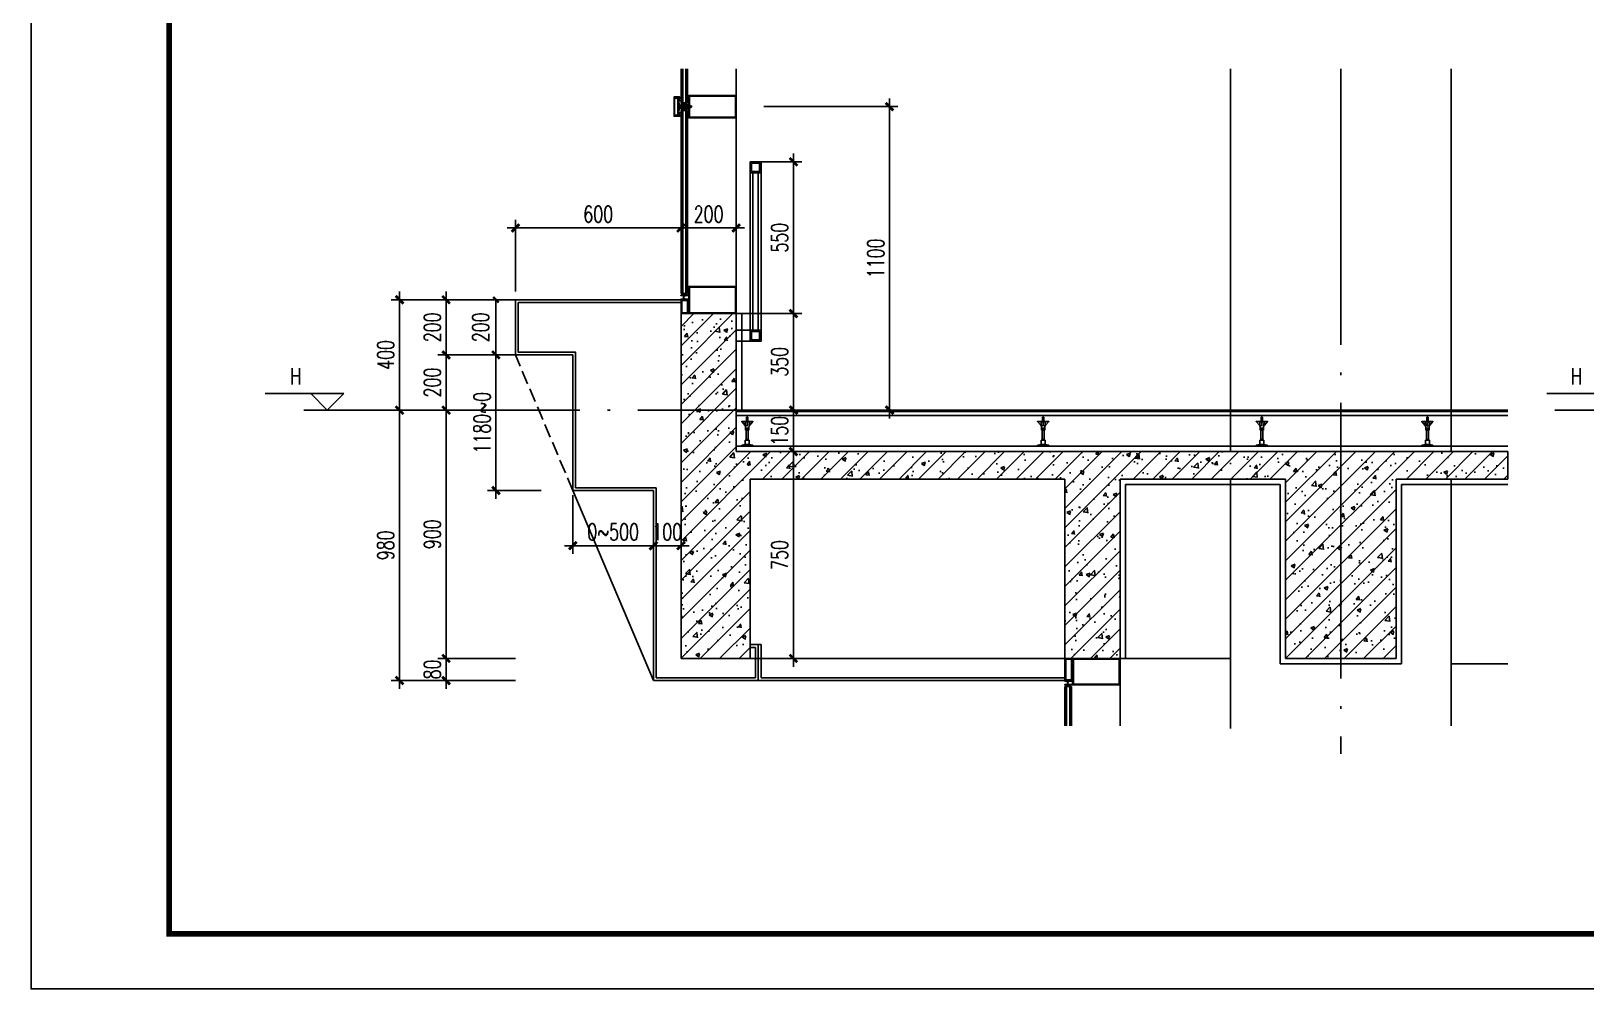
# Model space of a CAD drawing. Extents: x 1980812 to 2578970, y -669191 to 284498.
# Drawn here: x 2419170 to 2424804, y -405922 to -402451 of the extents above; entities that cross this region are included whole.
import ezdxf
from ezdxf.enums import TextEntityAlignment as Align

# ---------------------------------------------------------------- set-up
doc = ezdxf.new("R2010")
doc.units = 0
doc.header["$LTSCALE"] = 1000
doc.header["$MEASUREMENT"] = 0
for name, pattern in [('CENTER', [2, 1.25, -0.25, 0.25, -0.25]), ('DASH', [0.35, 0.25, -0.1]), ('DOTE', [2.42, 2, -0.2, 0.02, -0.2]), ('HIDDEN', [0.375, 0.25, -0.125]), ('HIDDEN2', [0.1875, 0.125, -0.0625])]:
    doc.linetypes.add(name, pattern=pattern)
for name, color, linetype in [('A-SECT-MBND-FINE', 252, 'Continuous'), ('A-SECT-MCUT', 1, 'Continuous'), ('A-SECT-MCUT-FINE', 137, 'Continuous'), ('DIM_ELEV', 3, 'Continuous'), ('dote', 1, 'DOTE'), ('PUB_DIM', 3, 'Continuous'), ('SF', 1, 'Continuous'), ('TEXT', 7, 'Continuous'), ('TK', 1, 'Continuous'), ('WALL', 4, 'Continuous'), ('WINDOW', 2, 'Continuous'), ('可见看线', 63, 'Continuous'), ('建筑辅助线', 231, 'Continuous'), ('柱墙填充', 181, 'Continuous'), ('栏杆', 143, 'Continuous'), ('详细标注', 231, 'Continuous'), ('铝板', 31, 'Continuous'), ('面层', 31, 'Continuous')]:
    doc.layers.add(name, color=color, linetype=linetype)
doc.styles.add('_TCH_DIM_T3', font='SIMPLEX', dxfattribs={"width": 0.705882, "bigfont": 'GBCBIG'})
doc.styles.add('DIM_FONT', font='SIMPLEX', dxfattribs={"width": 0.7, "bigfont": 'GBCBIG'})
doc.styles.add('FSJ-SHX', font='txtw.shx', dxfattribs={"width": 0.75, "bigfont": 'hztxtw.shx'})
doc.styles.add('ROMANS', font='simplex_.ttf', dxfattribs={"width": 0.8, "height": 500})
doc.dimstyles.new('_TCH_ARCH&&20', dxfattribs={"dimtxt": 59.5, "dimasz": 20, "dimexe": 40, "dimexo": 4, "dimgap": 25.25, "dimtad": 1, "dimdec": 0, "dimzin": 0, "dimdsep": 46, "dimtxsty": '_TCH_DIM_T3', "dimblk": 'ARCHTICK', "dimcen": 0.09, "dimclrt": 7, "dimazin": 2, "dimtfac": 1, "dimtdec": 0, "dimtix": 1, "dimtmove": 2, "dimatfit": 3, "dimfxl": 1, "dimtolj": 1, "dimtzin": 0, "dimarcsym": 0})
doc.dimstyles.new('DIMN20', dxfattribs={"dimscale": 0.2, "dimtxt": 300, "dimasz": 1, "dimexe": 150, "dimexo": 0, "dimgap": 100, "dimtad": 1, "dimdec": 0, "dimzin": 0, "dimdsep": 46, "dimtxsty": 'DIM_FONT', "dimblk1": '_DIMX', "dimblk2": '_DIMX', "dimsah": 1, "dimcen": 0.09, "dimclrd": 256, "dimclre": 256, "dimclrt": 7, "dimadec": 0, "dimazin": 0, "dimtfac": 1, "dimtdec": 0, "dimtix": 1, "dimtmove": 2, "dimatfit": 3, "dimldrblk": '_DIMX', "dimfxl": 150, "dimtolj": 1, "dimtzin": 0, "dimarcsym": 0})
doc.dimstyles.new('DIMN20$TCH&&20', dxfattribs={"dimscale": 0.2, "dimtxt": 300, "dimasz": 1, "dimexe": 150, "dimexo": 0, "dimgap": 100, "dimtad": 1, "dimdec": 0, "dimzin": 0, "dimdsep": 46, "dimtxsty": 'DIM_FONT', "dimblk1": '_DIMX', "dimblk2": '_DIMX', "dimsah": 1, "dimcen": 0.09, "dimclrd": 256, "dimclre": 256, "dimclrt": 7, "dimadec": 0, "dimazin": 0, "dimtfac": 1, "dimtdec": 0, "dimtix": 1, "dimtmove": 2, "dimatfit": 3, "dimldrblk": '_DIMX', "dimfxl": 150, "dimtolj": 1, "dimtzin": 0, "dimarcsym": 0})

# ---------------------------------------------------------------- blocks, each defined once
blk = doc.blocks.new('M5x45_Pan')
at = {"color": 8, "linetype": 'HIDDEN'}
for p, q in [((0, 1.9), (45, 1.9)), ((44.4, -2.5), (44.4, 2.5)), ((0, -1.9), (45, -1.9))]:
    blk.add_line(p, q, dxfattribs=at)
at = {"color": 0, "linetype": 'ByBlock'}
blk.add_lwpolyline([(-1.4, -4.8), (0, -4.8), (0, 4.7), (-1.4, 4.7, 0.228537), (-2.2, 4.4, 0.349288), (-2.2, -4.4, 0.228537)], format="xyb", close=True, dxfattribs=at)
at = {"color": 8, "linetype": 'HIDDEN2'}
blk.add_lwpolyline([(-3.7, 0.7), (-1.8, 0.7), (-1.8, -0.8), (-3.7, -0.8)], dxfattribs=at)
at = {"color": 8, "linetype": 'ByBlock'}
blk.add_lwpolyline([(0, 2.5), (44.4, 2.5), (45, 1.9), (45, -1.9), (44.4, -2.5), (0, -2.5)], dxfattribs=at)
at = {"layer": 'TEXT', "color": 8, "linetype": 'CENTER'}
blk.add_line((48, 0), (-6.7, 0), dxfattribs=at)
at = {"layer": 'Defpoints', "color": 8, "style": 'ROMANS', "width": 0.8}
blk.add_text('M5x45', height=1, rotation=90, dxfattribs=at).set_placement((-1, 0), align=Align.MIDDLE)
blk = doc.blocks.new('_DIMX')
blk.add_line((-150, 0), (150, 0))
at = {"const_width": 50}
blk.add_lwpolyline([(-70, -70), (70, 70)], dxfattribs=at)
blk = doc.blocks.new('*D2426')
at = {"layer": 'Defpoints', "color": 0, "transparency": 16777216}
for p in [(2421725.2, -403974.4), (2421610.2, -404724.4, 0), (2421932.7, -404724.4)]:
    blk.add_point(p, dxfattribs=at)
at = {"layer": '详细标注', "lineweight": -2, "transparency": 16777216}
for p, q in [((2421725.2, -403974.4), (2421962.7, -403974.4)), ((2421932.7, -403974.6), (2421932.7, -404724.2)), ((2421610.2, -404724.4), (2421962.7, -404724.4))]:
    blk.add_line(p, q, dxfattribs=at)
at = {"layer": '详细标注', "lineweight": -2, "transparency": 16777216, "xscale": 0.2, "yscale": 0.2, "zscale": 0.2}
for p, rotation in [((2421932.7, -403974.4), 90), ((2421932.7, -404724.4), 270)]:
    blk.add_blockref('_DIMX', p, dxfattribs=dict(at, rotation=rotation))
at = {"layer": '详细标注', "color": 7, "transparency": 16777216, "insert": (2421882.7, -404349.4), "char_height": 60, "attachment_point": 5, "rotation": 90, "style": 'DIM_FONT'}
blk.add_mtext('\\A1;750', dxfattribs=at)
blk = doc.blocks.new('A$C573D0ACE')
at = {"layer": '建筑辅助线'}
for p, q in [((-40, 89), (-40, 90)), ((-29, 89), (-40, 89)), ((-40, 89), (-29, 75.7)), ((-11, 89), (-29, 89)), ((-29, 88), (-29, 89)), ((-11, 88), (-29, 88)), ((-29, 75.7), (-26.4, 72.5)), ((-25.8, 65), (-27.8, 88)), ((-14.2, 65), (-25.8, 65)), ((-25.8, 57.5), (-25.8, 65)), ((-14.2, 57.5), (-25.8, 57.5)), ((-23.8, 21), (-23.8, 57.5)), ((-22.5, 90), (-22.5, 105)), ((-17.5, 105), (-22.5, 105)), ((-22.4, 57.5), (-22.4, 65)), ((-20.5, 72.5), (-20.5, 88)), ((-19.5, 72.5), (-20.5, 72.5)), ((-20, 105), (-20, 110)), ((-19.5, 72.5), (-19.5, 88)), ((-17.6, 57.5), (-17.6, 65)), ((-17.5, 90), (-17.5, 105)), ((-16.2, 21), (-16.2, 57.5)), ((-14.2, 65), (-12.2, 88)), ((-14.2, 57.5), (-14.2, 65)), ((-11, 75.7), (-13.6, 72.5)), ((-11, 88), (-11, 89)), ((-11, 89), (0, 89)), ((0, 89), (-11, 75.7)), ((0, 89), (0, 90)), ((-27.5, 6), (-40, 3)), ((-40, 0), (-40, 3)), ((0, 3), (-40, 3)), ((-27.5, 6), (-27.5, 21)), ((-12.5, 21), (-27.5, 21)), ((-12.5, 6), (-27.5, 6)), ((-16.2, 25), (-23.8, 26)), ((-16.2, 24), (-23.8, 25)), ((-16.2, 23), (-23.8, 24)), ((-16.2, 22), (-23.8, 23)), ((-16.2, 21), (-23.8, 22)), ((-12.5, 6), (-12.5, 21)), ((0, 3), (-12.5, 6)), ((0, 0), (0, 3))]:
    blk.add_line(p, q, dxfattribs=at)
blk = doc.blocks.new('*D2427')
at = {"layer": 'Defpoints', "color": 0, "transparency": 16777216}
for p in [(2421825.1, -402724.4), (2422280.9, -402724.4), (2421825.1, -403824.4)]:
    blk.add_point(p, dxfattribs=at)
at = {"layer": '详细标注', "lineweight": -2, "transparency": 16777216}
for p, q in [((2421825.1, -402724.4), (2422310.9, -402724.4)), ((2422280.9, -403824.2), (2422280.9, -402724.6)), ((2421825.1, -403824.4), (2422310.9, -403824.4))]:
    blk.add_line(p, q, dxfattribs=at)
at = {"layer": '详细标注', "lineweight": -2, "transparency": 16777216, "xscale": 0.2, "yscale": 0.2, "zscale": 0.2}
for p, rotation in [((2422280.9, -402724.4), 90), ((2422280.9, -403824.4), 270)]:
    blk.add_blockref('_DIMX', p, dxfattribs=dict(at, rotation=rotation))
at = {"layer": '详细标注', "color": 7, "transparency": 16777216, "insert": (2422230.9, -403274.4), "char_height": 60, "attachment_point": 5, "rotation": 90, "style": 'DIM_FONT'}
blk.add_mtext('\\A1;1100', dxfattribs=at)
blk = doc.blocks.new('*D2428')
at = {"layer": 'Defpoints', "color": 0, "transparency": 16777216}
for p in [(2421725.2, -403164.1), (2421525.2, -403375.7), (2421725.2, -403375.7, 0)]:
    blk.add_point(p, dxfattribs=at)
at = {"layer": '详细标注', "lineweight": -2, "transparency": 16777216}
for p, q in [((2421525.2, -403375.7), (2421525.2, -403134.1)), ((2421525.4, -403164.1), (2421725, -403164.1)), ((2421725.2, -403375.7), (2421725.2, -403134.1))]:
    blk.add_line(p, q, dxfattribs=at)
at = {"layer": '详细标注', "lineweight": -2, "transparency": 16777216, "xscale": 0.2, "yscale": 0.2, "zscale": 0.2, "rotation": 180}
blk.add_blockref('_DIMX', (2421525.2, -403164.1), dxfattribs=at)
at = {"layer": '详细标注', "lineweight": -2, "transparency": 16777216, "xscale": 0.2, "yscale": 0.2, "zscale": 0.2}
blk.add_blockref('_DIMX', (2421725.2, -403164.1), dxfattribs=at)
at = {"layer": '详细标注', "color": 7, "transparency": 16777216, "insert": (2421625.2, -403114.1), "char_height": 60, "attachment_point": 5, "style": 'DIM_FONT'}
blk.add_mtext('\\A1;200', dxfattribs=at)
blk = doc.blocks.new('*D2707')
at = {"layer": 'Defpoints', "color": 0, "transparency": 16777216}
for p in [(2421725.2, -403474.4, 0), (2421725.2, -403824.4, 0), (2421932.7, -403824.4)]:
    blk.add_point(p, dxfattribs=at)
at = {"layer": '详细标注', "lineweight": -2, "transparency": 16777216}
for p, q in [((2421725.2, -403474.4), (2421962.7, -403474.4)), ((2421932.7, -403474.6), (2421932.7, -403824.2)), ((2421725.2, -403824.4), (2421962.7, -403824.4))]:
    blk.add_line(p, q, dxfattribs=at)
at = {"layer": '详细标注', "lineweight": -2, "transparency": 16777216, "xscale": 0.2, "yscale": 0.2, "zscale": 0.2}
for p, rotation in [((2421932.7, -403474.4), 90), ((2421932.7, -403824.4), 270)]:
    blk.add_blockref('_DIMX', p, dxfattribs=dict(at, rotation=rotation))
at = {"layer": '详细标注', "color": 7, "transparency": 16777216, "insert": (2421882.7, -403649.4), "char_height": 60, "attachment_point": 5, "rotation": 90, "style": 'DIM_FONT'}
blk.add_mtext('\\A1;350', dxfattribs=at)
blk = doc.blocks.new('*D2429')
at = {"layer": 'Defpoints', "color": 0, "transparency": 16777216}
for p in [(2421932.7, -403824), (2421932.7, -403974.4), (2421932.7, -403974.4)]:
    blk.add_point(p, dxfattribs=at)
at = {"layer": '详细标注', "lineweight": -2, "transparency": 16777216}
for p, q in [((2421932.7, -403824), (2421902.7, -403824)), ((2421932.7, -403824.2), (2421932.7, -403974.2)), ((2421932.7, -403974.4), (2421902.7, -403974.4))]:
    blk.add_line(p, q, dxfattribs=at)
at = {"layer": '详细标注', "lineweight": -2, "transparency": 16777216, "xscale": 0.2, "yscale": 0.2, "zscale": 0.2}
for p, rotation in [((2421932.7, -403824), 90), ((2421932.7, -403974.4), 270)]:
    blk.add_blockref('_DIMX', p, dxfattribs=dict(at, rotation=rotation))
at = {"layer": '详细标注', "color": 7, "transparency": 16777216, "insert": (2421882.7, -403899.2), "char_height": 60, "attachment_point": 5, "rotation": 90, "style": 'DIM_FONT'}
blk.add_mtext('\\A1;150', dxfattribs=at)
blk = doc.blocks.new('*D2430')
at = {"layer": 'Defpoints', "color": 0, "transparency": 16777216}
for p in [(2420662.3, -403424.4), (2420505.1, -403824.4), (2420662.3, -403824.4)]:
    blk.add_point(p, dxfattribs=at)
at = {"layer": '详细标注', "lineweight": -2, "transparency": 16777216}
for p, q in [((2420662.3, -403424.4), (2420475.1, -403424.4)), ((2420505.1, -403424.6), (2420505.1, -403824.2)), ((2420662.3, -403824.4), (2420475.1, -403824.4))]:
    blk.add_line(p, q, dxfattribs=at)
at = {"layer": '详细标注', "lineweight": -2, "transparency": 16777216, "xscale": 0.2, "yscale": 0.2, "zscale": 0.2}
for p, rotation in [((2420505.1, -403424.4), 90), ((2420505.1, -403824.4), 270)]:
    blk.add_blockref('_DIMX', p, dxfattribs=dict(at, rotation=rotation))
at = {"layer": '详细标注', "color": 7, "transparency": 16777216, "insert": (2420455.1, -403624.4), "char_height": 60, "attachment_point": 5, "rotation": 90, "style": 'DIM_FONT'}
blk.add_mtext('\\A1;400', dxfattribs=at)
blk = doc.blocks.new('*D2431')
at = {"layer": 'Defpoints', "color": 0, "transparency": 16777216}
for p in [(2420662.3, -403824.4), (2420505.1, -404804.4), (2420662.3, -404804.4)]:
    blk.add_point(p, dxfattribs=at)
at = {"layer": '详细标注', "lineweight": -2, "transparency": 16777216}
for p, q in [((2420662.3, -403824.4), (2420475.1, -403824.4)), ((2420505.1, -403824.6), (2420505.1, -404804.2)), ((2420662.3, -404804.4), (2420475.1, -404804.4))]:
    blk.add_line(p, q, dxfattribs=at)
at = {"layer": '详细标注', "lineweight": -2, "transparency": 16777216, "xscale": 0.2, "yscale": 0.2, "zscale": 0.2}
for p, rotation in [((2420505.1, -403824.4), 90), ((2420505.1, -404804.4), 270)]:
    blk.add_blockref('_DIMX', p, dxfattribs=dict(at, rotation=rotation))
at = {"layer": '详细标注', "color": 7, "transparency": 16777216, "insert": (2420455.1, -404314.4), "char_height": 60, "attachment_point": 5, "rotation": 90, "style": 'DIM_FONT'}
blk.add_mtext('\\A1;980', dxfattribs=at)
blk = doc.blocks.new('*D2432')
at = {"layer": 'Defpoints', "color": 0, "transparency": 16777216}
for p in [(2420925.2, -403164.1), (2420925.2, -403394.4), (2421525.2, -403375.7)]:
    blk.add_point(p, dxfattribs=at)
at = {"layer": '详细标注', "lineweight": -2, "transparency": 16777216}
for p, q in [((2420925.2, -403394.4), (2420925.2, -403134.1)), ((2421525, -403164.1), (2420925.4, -403164.1)), ((2421525.2, -403375.7), (2421525.2, -403134.1))]:
    blk.add_line(p, q, dxfattribs=at)
at = {"layer": '详细标注', "lineweight": -2, "transparency": 16777216, "xscale": 0.2, "yscale": 0.2, "zscale": 0.2, "rotation": 180}
blk.add_blockref('_DIMX', (2420925.2, -403164.1), dxfattribs=at)
at = {"layer": '详细标注', "lineweight": -2, "transparency": 16777216, "xscale": 0.2, "yscale": 0.2, "zscale": 0.2}
blk.add_blockref('_DIMX', (2421525.2, -403164.1), dxfattribs=at)
at = {"layer": '详细标注', "color": 7, "transparency": 16777216, "insert": (2421225.2, -403114.1), "char_height": 60, "attachment_point": 5, "style": 'DIM_FONT'}
blk.add_mtext('\\A1;600', dxfattribs=at)
blk = doc.blocks.new('A$C32E42E09')
at = {"layer": '栏杆', "color": 2}
for p, q in [((60, 763.5), (60, 193.5)), ((80, 763.5), (80, 193.5))]:
    blk.add_line(p, q, dxfattribs=at)
at = {"layer": '栏杆'}
for p, q in [((50, 193.5), (0, 193.5)), ((50, 153.5), (0, 153.5))]:
    blk.add_line(p, q, dxfattribs=at)
blk.add_lwpolyline([(50, 153.5), (50, 803.5), (90, 803.5), (90, 153.5)], dxfattribs=at)
at = {"layer": '栏杆', "color": 2}
for points in [[(50, 763.5), (90, 763.5), (90, 803.5), (50, 803.5)], [(55, 768.5), (85, 768.5), (85, 798.5), (55, 798.5)], [(50, 153.5), (90, 153.5), (90, 193.5), (50, 193.5)], [(55, 158.5), (85, 158.5), (85, 188.5), (55, 188.5)]]:
    blk.add_lwpolyline(points, close=True, dxfattribs=at)
blk = doc.blocks.new('*D2735')
at = {"layer": 'Defpoints', "color": 0, "transparency": 16777216}
for p in [(2421815.2, -402924.4, 0), (2421725.2, -403474.4, 0), (2421932.7, -403474.4)]:
    blk.add_point(p, dxfattribs=at)
at = {"layer": '详细标注', "linetype": 'ByBlock', "lineweight": -2, "transparency": 16777216}
for p, q in [((2421815.2, -402924.4), (2421962.7, -402924.4)), ((2421725.2, -403474.4), (2421962.7, -403474.4))]:
    blk.add_line(p, q, dxfattribs=at)
at = {"layer": '详细标注', "lineweight": -2, "transparency": 16777216}
blk.add_line((2421932.7, -402924.6), (2421932.7, -403474.2), dxfattribs=at)
at = {"layer": '详细标注', "lineweight": -2, "transparency": 16777216, "xscale": 0.2, "yscale": 0.2, "zscale": 0.2}
for p, rotation in [((2421932.7, -402924.4), 90), ((2421932.7, -403474.4), 270)]:
    blk.add_blockref('_DIMX', p, dxfattribs=dict(at, rotation=rotation))
at = {"layer": '详细标注', "color": 7, "transparency": 16777216, "insert": (2421882.7, -403199.4), "char_height": 60, "attachment_point": 5, "rotation": 90, "style": 'DIM_FONT'}
blk.add_mtext('\\A1;550', dxfattribs=at)
blk = doc.blocks.new('*D2157')
at = {"layer": 'Defpoints', "color": 0, "transparency": 16777216}
for p in [(2420854.5, -403624.4), (2421018.7, -403624.4), (2421018.7, -404115.7, 0)]:
    blk.add_point(p, dxfattribs=at)
at = {"layer": '详细标注', "lineweight": -2, "transparency": 16777216}
for p, q in [((2421018.7, -403624.4), (2420824.5, -403624.4)), ((2420854.5, -404115.5), (2420854.5, -403624.6)), ((2421018.7, -404115.7), (2420824.5, -404115.7))]:
    blk.add_line(p, q, dxfattribs=at)
at = {"layer": '详细标注', "lineweight": -2, "transparency": 16777216, "xscale": 0.2, "yscale": 0.2, "zscale": 0.2}
for p, rotation in [((2420854.5, -403624.4), 90), ((2420854.5, -404115.7), 270)]:
    blk.add_blockref('_DIMX', p, dxfattribs=dict(at, rotation=rotation))
at = {"layer": '详细标注', "color": 7, "transparency": 16777216, "insert": (2420804.5, -403870), "char_height": 60, "attachment_point": 5, "rotation": 90, "style": 'DIM_FONT'}
blk.add_mtext('\\A1;1180~0', dxfattribs=at)
blk = doc.blocks.new('_ArchTick')
at = {"color": 0, "linetype": 'ByBlock', "const_width": 0.4}
blk.add_lwpolyline([(-0.5, -0.5), (0.5, 0.5)], dxfattribs=at)
blk = doc.blocks.new('*D2158')
at = {"layer": 'Defpoints', "color": 0, "transparency": 16777216}
for p in [(2420854.5, -403424.4), (2421018.7, -403424.4), (2421018.7, -403624.4)]:
    blk.add_point(p, dxfattribs=at)
at = {"layer": 'PUB_DIM', "color": 0, "lineweight": -2, "transparency": 16777216}
for p, q in [((2421014.7, -403424.4), (2420814.5, -403424.4)), ((2420854.5, -403624.4), (2420854.5, -403424.4)), ((2421014.7, -403624.4), (2420814.5, -403624.4))]:
    blk.add_line(p, q, dxfattribs=at)
at = {"layer": 'PUB_DIM', "color": 0, "lineweight": -2, "transparency": 16777216, "xscale": 20, "yscale": 20, "zscale": 20}
for p, rotation in [((2420854.5, -403424.4), 90), ((2420854.5, -403624.4), 270)]:
    blk.add_blockref('_ArchTick', p, dxfattribs=dict(at, rotation=rotation))
at = {"layer": 'PUB_DIM', "color": 7, "transparency": 16777216, "insert": (2420799.5, -403524.4), "char_height": 59.5, "attachment_point": 5, "rotation": 90, "style": '_TCH_DIM_T3'}
blk.add_mtext('\\A1;200', dxfattribs=at)
blk = doc.blocks.new('*D2162')
at = {"layer": 'Defpoints', "color": 0, "transparency": 16777216}
for p in [(2420925.2, -403424.4), (2420674.1, -403624.4), (2420925.2, -403624.4)]:
    blk.add_point(p, dxfattribs=at)
at = {"layer": '详细标注', "lineweight": -2, "transparency": 16777216}
for p, q in [((2420925.2, -403424.4), (2420644.1, -403424.4)), ((2420674.1, -403424.6), (2420674.1, -403624.2)), ((2420925.2, -403624.4), (2420644.1, -403624.4))]:
    blk.add_line(p, q, dxfattribs=at)
at = {"layer": '详细标注', "lineweight": -2, "transparency": 16777216, "xscale": 0.2, "yscale": 0.2, "zscale": 0.2}
for p, rotation in [((2420674.1, -403424.4), 90), ((2420674.1, -403624.4), 270)]:
    blk.add_blockref('_DIMX', p, dxfattribs=dict(at, rotation=rotation))
at = {"layer": '详细标注', "color": 7, "transparency": 16777216, "insert": (2420624.1, -403524.4), "char_height": 60, "attachment_point": 5, "rotation": 90, "style": 'DIM_FONT'}
blk.add_mtext('\\A1;200', dxfattribs=at)
blk = doc.blocks.new('*D2163')
at = {"layer": 'Defpoints', "color": 0, "transparency": 16777216}
for p in [(2420925.2, -403624.4, 0), (2420674.1, -403824.4), (2420925.2, -403824.4, 0)]:
    blk.add_point(p, dxfattribs=at)
at = {"layer": '详细标注', "lineweight": -2, "transparency": 16777216}
for p, q in [((2420925.2, -403624.4), (2420644.1, -403624.4)), ((2420674.1, -403624.6), (2420674.1, -403824.2)), ((2420925.2, -403824.4), (2420644.1, -403824.4))]:
    blk.add_line(p, q, dxfattribs=at)
at = {"layer": '详细标注', "lineweight": -2, "transparency": 16777216, "xscale": 0.2, "yscale": 0.2, "zscale": 0.2}
for p, rotation in [((2420674.1, -403624.4), 90), ((2420674.1, -403824.4), 270)]:
    blk.add_blockref('_DIMX', p, dxfattribs=dict(at, rotation=rotation))
at = {"layer": '详细标注', "color": 7, "transparency": 16777216, "insert": (2420624.1, -403724.4), "char_height": 60, "attachment_point": 5, "rotation": 90, "style": 'DIM_FONT'}
blk.add_mtext('\\A1;200', dxfattribs=at)
blk = doc.blocks.new('*D2164')
at = {"layer": 'Defpoints', "color": 0, "transparency": 16777216}
for p in [(2420674.1, -403824.4, 0), (2420925.2, -403824.4, 0), (2420925.2, -404724.4, 0)]:
    blk.add_point(p, dxfattribs=at)
at = {"layer": '详细标注', "lineweight": -2, "transparency": 16777216}
for p, q in [((2420925.2, -403824.4, 0), (2420644.1, -403824.4, 0)), ((2420674.1, -404724.2, 0), (2420674.1, -403824.6, 0)), ((2420925.2, -404724.4, 0), (2420644.1, -404724.4, 0))]:
    blk.add_line(p, q, dxfattribs=at)
at = {"layer": '详细标注', "lineweight": -2, "transparency": 16777216, "xscale": 0.2, "yscale": 0.2, "zscale": 0.2}
for p, rotation in [((2420674.1, -403824.4, 0), 90), ((2420674.1, -404724.4, 0), 270)]:
    blk.add_blockref('_DIMX', p, dxfattribs=dict(at, rotation=rotation))
at = {"layer": '详细标注', "color": 7, "transparency": 16777216, "insert": (2420624.1, -404274.4, 0), "char_height": 60, "attachment_point": 5, "rotation": 90, "style": 'DIM_FONT'}
blk.add_mtext('\\A1;900', dxfattribs=at)
blk = doc.blocks.new('*D2165')
at = {"layer": 'Defpoints', "color": 0, "transparency": 16777216}
for p in [(2420674.1, -404724.4, 0), (2420925.2, -404724.4, 0), (2420925.2, -404804.4, 0)]:
    blk.add_point(p, dxfattribs=at)
at = {"layer": '详细标注', "lineweight": -2, "transparency": 16777216}
for p, q in [((2420925.2, -404724.4, 0), (2420644.1, -404724.4, 0)), ((2420674.1, -404724.2, 0), (2420674.1, -404724, 0)), ((2420674.1, -404804.4, 0), (2420674.1, -404724.4, 0)), ((2420925.2, -404804.4, 0), (2420644.1, -404804.4, 0)), ((2420674.1, -404804.6, 0), (2420674.1, -404804.8, 0))]:
    blk.add_line(p, q, dxfattribs=at)
at = {"layer": '详细标注', "lineweight": -2, "transparency": 16777216, "xscale": 0.2, "yscale": 0.2, "zscale": 0.2}
for p, rotation in [((2420674.1, -404724.4, 0), 270), ((2420674.1, -404804.4, 0), 90)]:
    blk.add_blockref('_DIMX', p, dxfattribs=dict(at, rotation=rotation))
at = {"layer": '详细标注', "color": 7, "transparency": 16777216, "insert": (2420624.1, -404764.4, 0), "char_height": 60, "attachment_point": 5, "rotation": 90, "style": 'DIM_FONT'}
blk.add_mtext('\\A1;80', dxfattribs=at)
blk = doc.blocks.new('*D2166')
at = {"layer": 'Defpoints', "color": 0, "transparency": 16777216}
for p in [(2421133.4, -404132.5), (2421425.2, -404132.5), (2421425.2, -404315.7)]:
    blk.add_point(p, dxfattribs=at)
at = {"layer": '详细标注', "lineweight": -2, "transparency": 16777216}
for p, q in [((2421133.4, -404132.5), (2421133.4, -404345.7)), ((2421425.2, -404132.5), (2421425.2, -404345.7)), ((2421133.6, -404315.7), (2421425, -404315.7))]:
    blk.add_line(p, q, dxfattribs=at)
at = {"layer": '详细标注', "lineweight": -2, "transparency": 16777216, "xscale": 0.2, "yscale": 0.2, "zscale": 0.2, "rotation": 180}
blk.add_blockref('_DIMX', (2421133.4, -404315.7), dxfattribs=at)
at = {"layer": '详细标注', "lineweight": -2, "transparency": 16777216, "xscale": 0.2, "yscale": 0.2, "zscale": 0.2}
blk.add_blockref('_DIMX', (2421425.2, -404315.7), dxfattribs=at)
at = {"layer": '详细标注', "color": 7, "transparency": 16777216, "insert": (2421279.3, -404265.7), "char_height": 60, "attachment_point": 5, "style": 'DIM_FONT'}
blk.add_mtext('\\A1;0~500', dxfattribs=at)
blk = doc.blocks.new('*D2167')
at = {"layer": 'Defpoints', "color": 0, "transparency": 16777216}
for p in [(2421425.2, -404132.5), (2421525.2, -404132.5), (2421525.2, -404315.7)]:
    blk.add_point(p, dxfattribs=at)
at = {"layer": '详细标注', "lineweight": -2, "transparency": 16777216}
for p, q in [((2421425.2, -404132.5), (2421425.2, -404345.7)), ((2421525.2, -404132.5), (2421525.2, -404345.7)), ((2421425, -404315.7), (2421424.8, -404315.7)), ((2421425.2, -404315.7), (2421525.2, -404315.7)), ((2421525.4, -404315.7), (2421525.6, -404315.7))]:
    blk.add_line(p, q, dxfattribs=at)
at = {"layer": '详细标注', "lineweight": -2, "transparency": 16777216, "xscale": 0.2, "yscale": 0.2, "zscale": 0.2}
blk.add_blockref('_DIMX', (2421425.2, -404315.7), dxfattribs=at)
at = {"layer": '详细标注', "lineweight": -2, "transparency": 16777216, "xscale": 0.2, "yscale": 0.2, "zscale": 0.2, "rotation": 180}
blk.add_blockref('_DIMX', (2421525.2, -404315.7), dxfattribs=at)
at = {"layer": '详细标注', "color": 7, "transparency": 16777216, "insert": (2421475.2, -404265.7), "char_height": 60, "attachment_point": 5, "style": 'DIM_FONT'}
blk.add_mtext('\\A1;100', dxfattribs=at)

msp = doc.modelspace()

# ---------------------------------------------------------------- hatches: boundary and pattern name
at = {"layer": '柱墙填充'}
h = msp.add_hatch(dxfattribs=at)
h.set_pattern_fill('钢筋混凝土', color=256, scale=20)
h.set_pattern_definition([(45, (-20463.054, 15232.77), (-35.3553391, 35.3553391), []), (50, (-20463.05, 15232.77), (143.4520365, -12.550427), [15, -165]), (355, (-20463.05, 15232.77), (-27.750267, 150.438427), [12, -132]), (100.4514, (-20451.1, 15231.72), (115.701876, 137.8879084), [12.748038, -140.228422]), (46.1842, (-20463.05, 15272.77), (213.44821, -33.103803), [22.5, -247.5]), (96.6356, (-20445.27, 15270), (186.932541, 194.823574), [19.122058, -210.3426]), (351.1842, (-20463.05, 15272.77), (186.93239, 194.82372), [18, -198]), (21, (-20443.05, 15262.77), (119.3814104, -80.523778), [15, -165]), (326, (-20443.05, 15262.77), (48.663066, 145.030009), [12, -132]), (71.4514, (-20433.1, 15256.06), (168.044526, 64.506099), [12.748038, -140.228422]), (37.5, (-20463.054, 15232.77), (2.4319711, 66.5787708), [0, -130.4, 0, -134, 0, -132.5]), (7.5, (-20463.054, 15232.77), (52.6139075, 78.8823424), [0, -76.4, 0, -127.4, 0, -50.5]), (327.5, (-20507.654, 15232.77), (106.7644872, -4.5109743), [0, -50, 0, -156, 0, -207]), (317.5, (-20527.65, 15232.77), (116.637234, 20.0209965), [0, -65, 0, -103.6, 0, -147])])
h.paths.add_polyline_path([(2423716.2, -404724.4), (2424116.2, -404724.4), (2424116.2, -404094.4), (2424116.2, -404074.4), (2424521.1, -404074.4), (2424521.1, -403974.4), (2421725.2, -403974.4), (2421725.2, -403474.4), (2421525.2, -403474.4), (2421525.2, -404724.4), (2421775.2, -404724.4), (2421775.2, -404074.4), (2422916.2, -404074.4), (2422916.2, -404074.4), (2422916.2, -404724.4), (2423116.2, -404724.4), (2423116.2, -404074.4), (2423716.2, -404074.4)])

# ---------------------------------------------------------------- linework, layer by layer
at = {"layer": 'A-SECT-MBND-FINE'}
msp.add_line((2423716.2, -404724.4, 0), (2424116.2, -404724.4, 0), dxfattribs=at)
at = {"layer": 'A-SECT-MCUT', "elevation": 0}
for points in [[(2421519.7, -402759.4), (2421500.2, -402759.4), (2421500.2, -402689.4), (2421519.7, -402689.4, -0.414214), (2421520.2, -402689.9), (2421520.2, -402690.2, -0.351524), (2421519.8, -402690.7), (2421516, -402691.5, -0.256425), (2421515.5, -402691.4), (2421514.9, -402690.8, 0.198912), (2421514.5, -402690.6), (2421508.7, -402690.6, 0.414214), (2421508.2, -402691.1), (2421508.2, -402694.1, -0.414214), (2421507.7, -402694.6), (2421507.2, -402694.6, -0.414214), (2421506.7, -402694.1), (2421506.7, -402691.1, 0.414214), (2421506.2, -402690.6), (2421502.2, -402690.6, 0.414214), (2421501.7, -402691.1), (2421501.7, -402757.7, 0.414214), (2421502.2, -402758.2), (2421506.2, -402758.2, 0.414214), (2421506.7, -402757.7), (2421506.7, -402754.7, -0.414214), (2421507.2, -402754.2), (2421507.7, -402754.2, -0.414214), (2421508.2, -402754.7), (2421508.2, -402757.7, 0.414214), (2421508.7, -402758.2), (2421514.5, -402758.2, 0.198912), (2421514.9, -402758.1), (2421515.5, -402757.4, -0.256425), (2421516, -402757.3), (2421519.8, -402758.1, -0.351524), (2421520.2, -402758.6), (2421520.2, -402758.9, -0.414214)], [(2421520.2, -402713.4, -0.414214), (2421519.7, -402713.9), (2421518.7, -402713.9, 0.414214), (2421518.2, -402714.4), (2421518.2, -402734.4, 0.414214), (2421518.7, -402734.9), (2421519.7, -402734.9, -0.414214), (2421520.2, -402735.4), (2421520.2, -402736.4, -0.414214), (2421519.7, -402736.9), (2421515.7, -402736.9), (2421515.7, -402744.7, 0.414214), (2421516.2, -402745.2), (2421519.7, -402745.2, -0.414214), (2421520.2, -402745.7), (2421520.2, -402748.2, -0.414214), (2421519.7, -402748.7), (2421519.2, -402748.7, -0.414214), (2421518.7, -402748.2), (2421518.7, -402747.7, 0.414214), (2421518.2, -402747.2), (2421516.2, -402747.2, 0.414214), (2421515.7, -402747.7), (2421515.7, -402754.7, 0.414214), (2421516.2, -402755.2), (2421518.2, -402755.2, 0.414214), (2421518.7, -402754.7), (2421518.7, -402754.2, -0.414214), (2421519.2, -402753.7), (2421519.7, -402753.7, -0.414214), (2421520.2, -402754.2), (2421520.2, -402757.4, -0.479811), (2421519.6, -402757.9), (2421515.9, -402757, 0.256425), (2421515.4, -402757.2), (2421514.8, -402757.9, -0.198912), (2421514.4, -402758), (2421511.5, -402758, -0.10157), (2421511.3, -402758), (2421508.8, -402756.9, -0.300021), (2421508.5, -402756.5), (2421508.5, -402755.7, -0.414214), (2421509, -402755.2), (2421512.7, -402755.2, 0.414214), (2421513.2, -402754.7), (2421513.2, -402747.9), (2421513.2, -402700.9), (2421513.2, -402694.2, 0.414214), (2421512.7, -402693.7), (2421509, -402693.7, -0.414214), (2421508.5, -402693.2), (2421508.5, -402692.4, -0.300021), (2421508.8, -402691.9), (2421511.3, -402690.8, -0.10157), (2421511.5, -402690.8), (2421514.4, -402690.8, -0.198912), (2421514.8, -402691), (2421515.4, -402691.6, 0.256425), (2421515.9, -402691.8), (2421519.6, -402690.9, -0.479811), (2421520.2, -402691.4), (2421520.2, -402694.7, -0.414214), (2421519.7, -402695.2), (2421519.2, -402695.2, -0.414214), (2421518.7, -402694.7), (2421518.7, -402694.2, 0.414214), (2421518.2, -402693.7), (2421516.2, -402693.7, 0.414214), (2421515.7, -402694.2), (2421515.7, -402701.2, 0.414214), (2421516.2, -402701.7), (2421518.2, -402701.7, 0.414214), (2421518.7, -402701.2), (2421518.7, -402700.7, -0.414214), (2421519.2, -402700.2), (2421519.7, -402700.2, -0.414214), (2421520.2, -402700.7), (2421520.2, -402703.2, -0.414214), (2421519.7, -402703.7), (2421516.2, -402703.7, 0.414214), (2421515.7, -402704.2), (2421515.7, -402711.9), (2421519.7, -402711.9, -0.414214), (2421520.2, -402712.4)]]:
    msp.add_lwpolyline(points, format="xyb", close=True, dxfattribs=at)
for points in [[(2421535.9, -402729.8), (2421539.8, -402729.4), (2421540.6, -402730.5), (2421540, -402731), (2421539.5, -402730.4), (2421535.9, -402731.3), (2421535.9, -402732.2), (2421524.7, -402732.2), (2421524.7, -402730.7), (2421534.7, -402730.7), (2421534.7, -402718.2), (2421524.7, -402718.2), (2421524.7, -402716.7), (2421535.9, -402716.7), (2421535.9, -402717.5), (2421539.5, -402718.4), (2421540, -402717.9), (2421540.6, -402718.3), (2421539.8, -402719.4), (2421535.9, -402719.1)], [(2421725.2, -402724.4), (2421725.2, -402764.4), (2421589.6, -402764.4), (2421553.2, -402764.4), (2421553.2, -402732.2), (2421536.5, -402732.2), (2421536.5, -402731.3), (2421540, -402730.4), (2421540.5, -402731), (2421553.2, -402731), (2421553.2, -402724.4), (2421553.2, -402717.9), (2421540.5, -402717.9), (2421540, -402718.4), (2421536.5, -402717.6), (2421536.5, -402716.7), (2421553.2, -402716.7), (2421553.2, -402684.4), (2421589.6, -402684.4), (2421725.2, -402684.4)], [(2421556.2, -402761.9), (2421722.2, -402761.9), (2421722.2, -402724.4), (2421722.2, -402686.9), (2421556.2, -402686.9)], [(2421725.2, -403415.7), (2421725.2, -403474.4), (2421589.6, -403474.4), (2421553.2, -403474.4), (2421553.2, -403423.4), (2421536.5, -403423.4), (2421536.5, -403422.5), (2421540, -403421.7), (2421540.5, -403422.2), (2421553.2, -403422.2), (2421553.2, -403415.7), (2421553.2, -403409.1), (2421540.5, -403409.1), (2421540, -403409.6), (2421536.5, -403408.8), (2421536.5, -403407.9), (2421553.2, -403407.9), (2421553.2, -403375.7), (2421589.6, -403375.7), (2421725.2, -403375.7)], [(2421556.2, -403471.9), (2421722.2, -403471.9), (2421722.2, -403415.7), (2421722.2, -403378.2), (2421556.2, -403378.2)], [(2421535.9, -403421), (2421539.8, -403420.7), (2421540.6, -403421.8), (2421540, -403422.2), (2421539.5, -403421.7), (2421535.9, -403422.5), (2421535.9, -403423.4), (2421524.7, -403423.4), (2421524.7, -403421.9), (2421534.7, -403421.9), (2421534.7, -403409.4), (2421524.7, -403409.4), (2421524.7, -403407.9), (2421535.9, -403407.9), (2421535.9, -403408.8), (2421539.5, -403409.6), (2421540, -403409.1), (2421540.6, -403409.5), (2421539.8, -403410.7), (2421535.9, -403410.3)], [(2421525.2, -403424.4), (2421552.2, -403424.4), (2421552.2, -403474.4), (2421525.2, -403474.4)], [(2421528.2, -403427.4), (2421549.2, -403427.4), (2421549.2, -403471.4), (2421528.2, -403471.4)], [(2422916.2, -404724.4), (2422943.2, -404724.4), (2422943.2, -404804.4), (2422916.2, -404804.4)], [(2422919.2, -404727.4), (2422940.2, -404727.4), (2422940.2, -404801.4), (2422919.2, -404801.4)], [(2423116.2, -404812.7), (2423116.2, -404724.4), (2422980.6, -404724.4), (2422944.2, -404724.4), (2422944.2, -404805), (2422927.5, -404805), (2422927.5, -404805.9), (2422931, -404806.7), (2422931.6, -404806.2), (2422944.2, -404806.2), (2422944.2, -404812.7), (2422944.2, -404819.3), (2422931.6, -404819.3), (2422931, -404818.8), (2422927.5, -404819.6), (2422927.5, -404820.5), (2422944.2, -404820.5), (2422944.2, -404820.5), (2422980.6, -404820.5), (2423116.2, -404820.5)], [(2422947.2, -404726.9), (2423113.2, -404726.9), (2423113.2, -404812.7), (2423113.2, -404818), (2422947.2, -404818)], [(2422926.9, -404807.4), (2422930.8, -404807.7), (2422931.6, -404806.6), (2422931.1, -404806.2), (2422930.5, -404806.7), (2422926.9, -404805.8), (2422926.9, -404805), (2422915.7, -404805), (2422915.7, -404806.5), (2422925.7, -404806.5), (2422925.7, -404819), (2422915.7, -404819), (2422915.7, -404820.5), (2422926.9, -404820.5), (2422926.9, -404819.6), (2422930.5, -404818.8), (2422931.1, -404819.3), (2422931.6, -404818.8), (2422930.8, -404817.7), (2422926.9, -404818.1)], [(2422926.9, -404807.4), (2422930.8, -404807.7), (2422931.6, -404806.6), (2422931.1, -404806.2), (2422930.5, -404806.7), (2422926.9, -404805.8), (2422926.9, -404805), (2422915.7, -404805), (2422915.7, -404806.5), (2422925.7, -404806.5), (2422925.7, -404819), (2422915.7, -404819), (2422915.7, -404820.5), (2422926.9, -404820.5), (2422926.9, -404819.6), (2422930.5, -404818.8), (2422931.1, -404819.3), (2422931.6, -404818.8), (2422930.8, -404817.7), (2422926.9, -404818.1)], [(2422926.9, -404807.4), (2422930.8, -404807.7), (2422931.6, -404806.6), (2422931.1, -404806.2), (2422930.5, -404806.7), (2422926.9, -404805.8), (2422926.9, -404805), (2422915.7, -404805), (2422915.7, -404806.5), (2422925.7, -404806.5), (2422925.7, -404819), (2422915.7, -404819), (2422915.7, -404820.5), (2422926.9, -404820.5), (2422926.9, -404819.6), (2422930.5, -404818.8), (2422931.1, -404819.3), (2422931.6, -404818.8), (2422930.8, -404817.7), (2422926.9, -404818.1)]]:
    msp.add_lwpolyline(points, close=True, dxfattribs=at)
at = {"layer": 'A-SECT-MCUT-FINE'}
for p, q in [((2421725.2, -403474.4, 0), (2421725.2, -402587.5, 0)), ((2421544.2, -402710.7, 0), (2421530.2, -402710.7, 0)), ((2421544.2, -402738.1, 0), (2421530.2, -402738.1, 0)), ((2421544.2, -403402, 0), (2421530.2, -403402, 0)), ((2423116.2, -404969, 0), (2423116.2, -404802.7, 0)), ((2422935.2, -404826.4, 0), (2422921.2, -404826.4, 0)), ((2422935.2, -404826.4, 0), (2422921.2, -404826.4, 0)), ((2422935.2, -404826.4, 0), (2422921.2, -404826.4, 0))]:
    msp.add_line(p, q, dxfattribs=at)
for centre in [(2421543, -402713.7, 0), (2421543, -402735.1, 0), (2421543, -403404.9, 0), (2422934.1, -404823.4, 0), (2422934.1, -404823.4, 0), (2422934.1, -404823.4, 0)]:
    msp.add_circle(centre, 2.98, dxfattribs=at)
for centre, start, end in [((2421526.4, -402713.2, 0), 320.5682, 27.9183), ((2421526.4, -402735.6, 0), 332.0817, 39.4318), ((2421526.4, -403404.5, 0), 320.5682, 27.9183), ((2422917.5, -404823.9, 0), 332.0817, 39.4318), ((2422917.5, -404823.9, 0), 332.0817, 39.4318), ((2422917.5, -404823.9, 0), 332.0817, 39.4318)]:
    msp.add_arc(centre, 5.39, start, end, dxfattribs=at)
at = {"layer": 'DIM_ELEV'}
for p, q in [((2420303.5, -403764.6, 0), (2420018.3, -403764.6, 0)), ((2420243.5, -403824.6, 0), (2420183.5, -403764.6, 0)), ((2420243.5, -403824.6, 0), (2420303.5, -403764.6, 0)), ((2424944.6, -403764.4, 0), (2424662.1, -403764.4, 0))]:
    msp.add_line(p, q, dxfattribs=at)
at = {"layer": 'dote', "linetype": 'DOTE', "ltscale": 0.5}
for p, q in [((2423916.2, -402587.5, 0), (2423916.2, -405070.3, 0)), ((2420158.8, -403824.4, 0), (2424521.1, -403824.4, 0)), ((2424692, -403824.4, 0), (2428919.8, -403824.4, 0))]:
    msp.add_line(p, q, dxfattribs=at)
at = {"layer": 'TK'}
msp.add_lwpolyline([(2419170.1, -394042.2), (2435990.1, -394042.2), (2435990.1, -405922.2), (2419170.1, -405922.2)], close=True, dxfattribs=at)
at = {"layer": 'TK', "const_width": 20}
msp.add_lwpolyline([(2435790.1, -405722.2), (2435790.1, -394242.2), (2419670.1, -394242.2), (2419670.1, -405722.2)], close=True, dxfattribs=at)
at = {"layer": 'WALL'}
for p, q in [((2421525.2, -403474.4, 0), (2421725.2, -403474.4, 0)), ((2421525.2, -403474.4, 0), (2421525.2, -404724.4, 0)), ((2421725.2, -403474.4, 0), (2421725.2, -403974.4, 0)), ((2421725.2, -403974.4, 0), (2421725.2, -403474.4, 0)), ((2421725.2, -403474.4, 0), (2421725.2, -403474.4, 0)), ((2421725.2, -403974.4, 0), (2424521.1, -403974.4, 0)), ((2424521.1, -403974.4, 0), (2421725.2, -403974.4, 0)), ((2424521.1, -403974.4, 0), (2421725.2, -403974.4, 0)), ((2424521.1, -404074.4, 0), (2424521.1, -403974.4, 0)), ((2424521.1, -404074.4, 0), (2424521.1, -403974.4, 0)), ((2421775.2, -404074.4, 0), (2421775.2, -404624.4, 0)), ((2421775.2, -404074.4, 0), (2422916.2, -404074.4, 0)), ((2421775.2, -404724.4, 0), (2421775.2, -404074.4, 0)), ((2421775.2, -404724.4, 0), (2421775.2, -404074.4, 0)), ((2421775.2, -404074.4, 0), (2422916.2, -404074.4, 0)), ((2422916.2, -404724.4, 0), (2422916.2, -404074.4, 0)), ((2422916.2, -404074.4, 0), (2422916.2, -404724.4, 0)), ((2423116.2, -404074.4, 0), (2423716.2, -404074.4, 0)), ((2423116.2, -404724.4, 0), (2423116.2, -404074.4, 0)), ((2423116.2, -404724.4, 0), (2423116.2, -404074.4, 0)), ((2423116.2, -404074.4, 0), (2423716.2, -404074.4, 0)), ((2423716.2, -404074.4, 0), (2423716.2, -404724.4, 0)), ((2423716.2, -404074.4, 0), (2423716.2, -404724.4, 0)), ((2424116.2, -404074.4, 0), (2424521.1, -404074.4, 0)), ((2424116.2, -404724.4, 0), (2424116.2, -404074.4, 0)), ((2424116.2, -404074.4, 0), (2424521.1, -404074.4, 0)), ((2424116.2, -404094.4, 0), (2424116.2, -404074.4, 0)), ((2424116.2, -404074.4, 0), (2424521.1, -404074.4, 0)), ((2424116.2, -404724.4, 0), (2424116.2, -404094.4, 0)), ((2421525.2, -404724.4, 0), (2421775.2, -404724.4, 0)), ((2421525.2, -404724.4, 0), (2421775.2, -404724.4, 0)), ((2421525.2, -404724.4, 0), (2421775.2, -404724.4, 0)), ((2423116.2, -404724.4, 0), (2422916.2, -404724.4, 0)), ((2422916.2, -404724.4, 0), (2423116.2, -404724.4, 0)), ((2422916.2, -404724.4, 0), (2423116.2, -404724.4, 0)), ((2423716.2, -404724.4, 0), (2424116.2, -404724.4, 0)), ((2423716.2, -404724.4, 0), (2424116.2, -404724.4, 0))]:
    msp.add_line(p, q, dxfattribs=at)
at = {"layer": 'WALL', "elevation": 0}
msp.add_lwpolyline([(2423716.2, -404074.4), (2423716.2, -404724.4), (2424116.2, -404724.4), (2424116.2, -404074.4)], dxfattribs=at)
at = {"layer": 'WINDOW'}
for p, q in [((2421525.2, -402587.5, 0), (2421525.2, -402709.7, 0)), ((2421531.2, -402709.7, 0), (2421531.2, -402587.5, 0)), ((2421543.2, -402709.7, 0), (2421543.2, -402587.5, 0)), ((2421549.2, -402587.5, 0), (2421549.2, -402709.7, 0)), ((2421525.2, -402709.7, 0), (2421526.2, -402710.7, 0)), ((2421526.2, -402710.7, 0), (2421530.2, -402710.7, 0)), ((2421530.2, -402710.7, 0), (2421531.2, -402709.7, 0)), ((2421544.2, -402710.7, 0), (2421543.2, -402709.7, 0)), ((2421548.2, -402710.7, 0), (2421544.2, -402710.7, 0)), ((2421549.2, -402709.7, 0), (2421548.2, -402710.7, 0)), ((2421525.2, -402739.1, 0), (2421526.2, -402738.1, 0)), ((2421525.2, -402739.1, 0), (2421525.2, -403401, 0)), ((2421526.2, -402738.1, 0), (2421530.2, -402738.1, 0)), ((2421530.2, -402738.1, 0), (2421531.2, -402739.1, 0)), ((2421531.2, -403401, 0), (2421531.2, -402739.1, 0)), ((2421544.2, -402738.1, 0), (2421543.2, -402739.1, 0)), ((2421543.2, -403401, 0), (2421543.2, -402739.1, 0)), ((2421548.2, -402738.1, 0), (2421544.2, -402738.1, 0)), ((2421549.2, -402739.1, 0), (2421548.2, -402738.1, 0)), ((2421549.2, -402739.1, 0), (2421549.2, -403401, 0)), ((2421525.2, -403401, 0), (2421526.2, -403402, 0)), ((2421526.2, -403402, 0), (2421530.2, -403402, 0)), ((2421530.2, -403402, 0), (2421531.2, -403401, 0)), ((2421544.2, -403402, 0), (2421543.2, -403401, 0)), ((2421548.2, -403402, 0), (2421544.2, -403402, 0)), ((2421549.2, -403401, 0), (2421548.2, -403402, 0)), ((2422916.2, -404827.4, 0), (2422917.2, -404826.4, 0)), ((2422916.2, -404827.4, 0), (2422917.2, -404826.4, 0)), ((2422916.2, -404827.4, 0), (2422917.2, -404826.4, 0)), ((2422916.2, -404827.4, 0), (2422916.2, -404969, 0)), ((2422917.2, -404826.4, 0), (2422921.2, -404826.4, 0)), ((2422917.2, -404826.4, 0), (2422921.2, -404826.4, 0)), ((2422917.2, -404826.4, 0), (2422921.2, -404826.4, 0)), ((2422921.2, -404826.4, 0), (2422922.2, -404827.4, 0)), ((2422921.2, -404826.4, 0), (2422922.2, -404827.4, 0)), ((2422921.2, -404826.4, 0), (2422922.2, -404827.4, 0)), ((2422922.2, -404969, 0), (2422922.2, -404826.4, 0)), ((2422935.2, -404826.4, 0), (2422934.2, -404827.4, 0)), ((2422935.2, -404826.4, 0), (2422934.2, -404827.4, 0)), ((2422935.2, -404826.4, 0), (2422934.2, -404827.4, 0)), ((2422934.2, -404969, 0), (2422934.2, -404827.4, 0)), ((2422939.2, -404826.4, 0), (2422935.2, -404826.4, 0)), ((2422939.2, -404826.4, 0), (2422935.2, -404826.4, 0)), ((2422939.2, -404826.4, 0), (2422935.2, -404826.4, 0)), ((2422940.2, -404827.4, 0), (2422939.2, -404826.4, 0)), ((2422940.2, -404827.4, 0), (2422939.2, -404826.4, 0)), ((2422940.2, -404827.4, 0), (2422939.2, -404826.4, 0)), ((2422940.2, -404827.4, 0), (2422940.2, -404969, 0))]:
    msp.add_line(p, q, dxfattribs=at)
at = {"layer": '可见看线'}
for p, q in [((2423516.2, -403974.4, 0), (2423516.2, -402587.5, 0)), ((2424316.2, -403974.4, 0), (2424316.2, -402587.5, 0)), ((2423516.2, -404978.6, 0), (2423516.2, -404074.4, 0)), ((2424316.2, -404969, 0), (2424316.2, -404074.4, 0)), ((2424316.2, -404744.4, 0), (2424521.1, -404744.4, 0))]:
    msp.add_line(p, q, dxfattribs=at)
at = {"layer": '铝板', "linetype": 'DASH', "ltscale": 0.2}
msp.add_line((2421133.4, -404115.7, 0), (2420925.2, -403624.4, 0), dxfattribs=at)
at = {"layer": '铝板'}
for p, q in [((2421133.4, -404115.7, 0), (2421133.4, -403624.4, 0)), ((2421133.4, -404115.7, 0), (2421425.2, -404115.7, 0)), ((2421425.2, -404804.4, 0), (2421133.4, -404115.7, 0)), ((2421143.4, -404105.7, 0), (2421435.2, -404105.7, 0)), ((2421425.2, -404804.4, 0), (2421425.2, -404115.7, 0)), ((2421435.2, -404794.4, 0), (2421435.2, -404105.7, 0)), ((2421805.2, -404674.4, 0), (2421775.2, -404674.4, 0)), ((2421795.2, -404684.4, 0), (2421775.2, -404684.4, 0)), ((2421795.2, -404684.4, 0), (2421795.2, -404794.4, 0)), ((2421805.2, -404674.4, 0), (2421805.2, -404804.4, 0)), ((2421805.2, -404674.4, 0), (2421805.2, -404804.4, 0)), ((2421805.2, -404674.4, 0), (2421805.2, -404804.4, 0)), ((2421805.2, -404674.4, 0), (2421815.2, -404674.4, 0)), ((2421815.2, -404674.4, 0), (2421815.2, -404794.4, 0)), ((2421425.2, -404804.4, 0), (2422916.2, -404804.4, 0)), ((2421435.2, -404794.4, 0), (2421795.2, -404794.4, 0)), ((2421815.2, -404794.4, 0), (2422916.2, -404794.4, 0))]:
    msp.add_line(p, q, dxfattribs=at)
at = {"layer": '铝板', "elevation": 0}
for points in [[(2421525.2, -403424.4), (2420925.2, -403424.4), (2420925.2, -403624.4), (2421133.4, -403624.4)], [(2421525.2, -403434.4), (2420935.2, -403434.4), (2420935.2, -403614.4), (2421143.4, -403614.4), (2421143.4, -404105.7)]]:
    msp.add_lwpolyline(points, dxfattribs=at)
at = {"layer": '面层'}
for p, q in [((2421725.2, -403824.4, 0), (2424521.1, -403824.4, 0)), ((2421725.2, -403829.4, 0), (2424521.1, -403829.4, 0)), ((2421725.2, -403844.4, 0), (2424521.1, -403844.4, 0)), ((2421725.2, -403954.4, 0), (2424521.1, -403954.4, 0)), ((2423136.2, -404094.4, 0), (2423696.2, -404094.4, 0)), ((2423136.2, -404724.4, 0), (2423136.2, -404094.4, 0)), ((2423696.2, -404094.4, 0), (2423696.2, -404744.4, 0)), ((2424136.2, -404744.4, 0), (2424136.2, -404094.4, 0)), ((2424136.2, -404094.4, 0), (2424521.1, -404094.4, 0)), ((2421795.2, -404724.4, 0), (2423516.2, -404724.4, 0)), ((2423696.2, -404744.4, 0), (2424136.2, -404744.4, 0))]:
    msp.add_line(p, q, dxfattribs=at)
at = {"layer": '面层', "elevation": 0}
msp.add_lwpolyline([(2421745.2, -403824.4), (2421745.2, -403474.4), (2421725.2, -403474.4)], dxfattribs=at)

# ---------------------------------------------------------------- block references
at = {"layer": 'SF', "rotation": 0.0004018880973149244}
msp.add_blockref('M5x45_Pan', (2421518.2, -402724.4, 0), dxfattribs=at)
at = {"layer": '栏杆'}
msp.add_blockref('A$C32E42E09', (2421725.2, -403727.9, 0), dxfattribs=at)
at = {"layer": '面层'}
for p in [(2421785, -403954.4, 0), (2422857.5, -403954.4, 0), (2423650, -403954.4, 0), (2424250, -403954.4, 0)]:
    msp.add_blockref('A$C573D0ACE', p, dxfattribs=at)

# ---------------------------------------------------------------- texts
at = {"layer": 'TEXT', "style": 'FSJ-SHX', "width": 0.75}
for p in [(2420129.3, -403701.9, 0), (2424770.4, -403701.7, 0)]:
    msp.add_text('H', height=60, dxfattribs=at).set_placement(p, align=Align.MIDDLE)

# ---------------------------------------------------------------- dimensions: what is measured, and where the dimension line sits
at = {"layer": 'PUB_DIM'}
dim = msp.add_aligned_dim(p1=(2421018.7, -403624.4, 0), p2=(2421018.7, -403424.4, 0), distance=164.2, text='200', dimstyle='_TCH_ARCH&&20', dxfattribs=at)
dim.commit()
dim.dimension.update_dxf_attribs({"geometry": '*D2158', "text_midpoint": (2420799.5, -403524.4, 0)})
at = {"layer": '详细标注'}
for base, p1, p2, picture, middle in [((2422280.9, -402724.4, 0), (2421825.1, -403824.4, 0), (2421825.1, -402724.4, 0), '*D2427', (2422230.9, -403274.4, 0)), ((2420505.1, -403824.4, 0), (2420662.3, -403424.4, 0), (2420662.3, -403824.4, 0), '*D2430', (2420455.1, -403624.4, 0)), ((2420674.1, -403624.4, 0), (2420925.2, -403424.4, 0), (2420925.2, -403624.4, 0), '*D2162', (2420624.1, -403524.4, 0)), ((2421932.7, -403824.4, 0), (2421725.2, -403474.4, 0), (2421725.2, -403824.4, 0), '*D2707', (2421882.7, -403649.4, 0)), ((2420674.1, -403824.4, 0), (2420925.2, -403624.4, 0), (2420925.2, -403824.4, 0), '*D2163', (2420624.1, -403724.4, 0)), ((2420505.1, -404804.4, 0), (2420662.3, -403824.4, 0), (2420662.3, -404804.4, 0), '*D2431', (2420455.1, -404314.4, 0)), ((2421932.7, -403974.4, 0), (2421932.7, -403824, 0), (2421932.7, -403974.4, 0), '*D2429', (2421882.7, -403899.2, 0)), ((2421932.7, -404724.4, 0), (2421725.2, -403974.4, 0), (2421610.2, -404724.4, 0), '*D2426', (2421882.7, -404349.4, 0))]:
    dim = msp.add_linear_dim(base=base, p1=p1, p2=p2, angle=90, dimstyle='DIMN20', dxfattribs=at)
    dim.commit()
    dim.dimension.update_dxf_attribs({"geometry": picture, "text_midpoint": middle})
dim = msp.add_linear_dim(base=(2421932.7, -403474.4, 0), p1=(2421815.2, -402924.4, 0), p2=(2421725.2, -403474.4, 0), angle=90, dimstyle='DIMN20', override={"dimfxl": 250, "dimarcsym": 1}, dxfattribs=at)
dim.commit()
dim.dimension.update_dxf_attribs({"geometry": '*D2735', "text_midpoint": (2421882.7, -403199.4, 0)})
for base, p2, picture, middle in [((2420925.2, -403164.1, 0), (2420925.2, -403394.4, 0), '*D2432', (2421225.2, -403114.1, 0)), ((2421725.2, -403164.1, 0), (2421725.2, -403375.7, 0), '*D2428', (2421625.2, -403114.1, 0))]:
    dim = msp.add_linear_dim(base=base, p1=(2421525.2, -403375.7, 0), p2=p2, dimstyle='DIMN20', dxfattribs=at)
    dim.commit()
    dim.dimension.update_dxf_attribs({"geometry": picture, "text_midpoint": middle})
for p1, p2, distance, text, picture, middle in [((2421018.7, -404115.7, 0), (2421018.7, -403624.4, 0), 164.2, '1180~0', '*D2157', (2420804.5, -403870, 0)), ((2421133.4, -404132.5), (2421425.2, -404132.5), -183.3, '0~500', '*D2166', (2421279.3, -404265.7))]:
    dim = msp.add_aligned_dim(p1=p1, p2=p2, distance=distance, text=text, dimstyle='DIMN20$TCH&&20', dxfattribs=at)
    dim.commit()
    dim.dimension.update_dxf_attribs({"geometry": picture, "text_midpoint": middle})
for p1, p2, distance, picture, middle in [((2420925.2, -404724.4, 0), (2420925.2, -403824.4, 0), 251.1, '*D2164', (2420624.1, -404274.4, 0)), ((2421425.2, -404132.5), (2421525.2, -404132.5), -183.3, '*D2167', (2421475.2, -404265.7)), ((2420925.2, -404804.4, 0), (2420925.2, -404724.4, 0), 251.1, '*D2165', (2420624.1, -404764.4, 0))]:
    dim = msp.add_aligned_dim(p1=p1, p2=p2, distance=distance, dimstyle='DIMN20$TCH&&20', dxfattribs=at)
    dim.commit()
    dim.dimension.update_dxf_attribs({"geometry": picture, "text_midpoint": middle})

doc.saveas('drawing.dxf')
